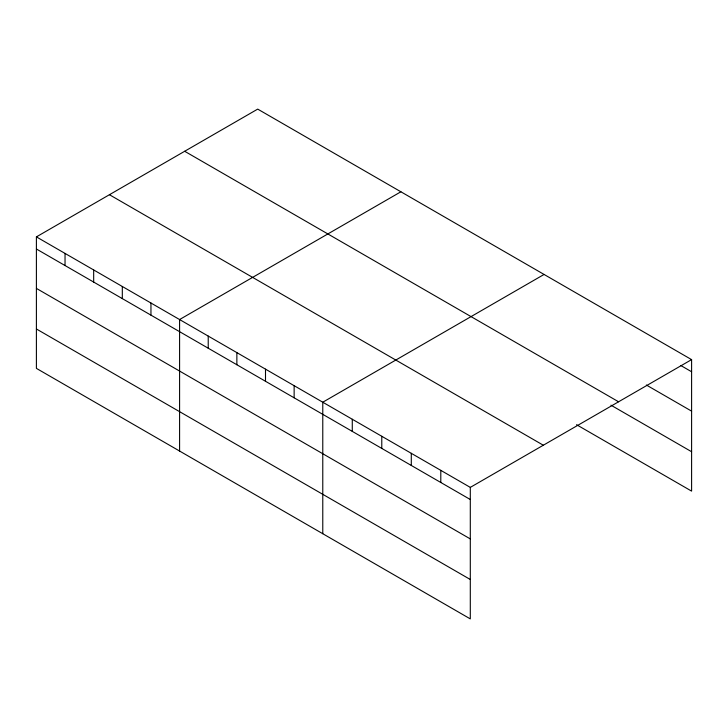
<?xml version="1.0" encoding="UTF-8"?>
<svg xmlns="http://www.w3.org/2000/svg" width="728" height="728" viewBox="0 0 728 728"><rect width="100%" height="100%" fill="white"/><g stroke="black" fill="none" stroke-linecap="round" stroke-linejoin="round"><path stroke-width="1.09" d="M36.4 236.882L470.297 487.387L470.297 618.891L36.4 368.377L36.4 236.882L257.703 109.109L691.6 359.623L691.6 491.118L576.53 424.688M400.891 191.782L179.589 319.546L179.589 451.041M544.071 274.447L322.777 402.22L322.777 533.715M470.297 487.387L691.6 359.623M680.78 365.501L691.6 371.753M646.355 385.021L691.6 411.138M184.675 151.278L618.572 401.783M610.956 405.168L691.6 451.724M109.428 194.713L543.325 445.227M36.4 249.003L470.297 499.517M36.4 288.397L470.297 538.911M36.4 328.983L470.297 579.497M440.795 470.352L440.795 482.482M411.293 453.317L411.293 465.447M381.781 436.281L381.781 448.412M352.279 419.246L352.279 431.376M294.139 385.685L294.139 397.806M265.502 369.151L265.502 381.272M236.864 352.616L236.864 364.746M208.226 336.081L208.226 348.212M150.951 303.012L150.951 315.142M122.313 286.477L122.313 298.607M93.675 269.942L93.675 282.073M65.038 253.417L65.038 265.538"/></g></svg>
